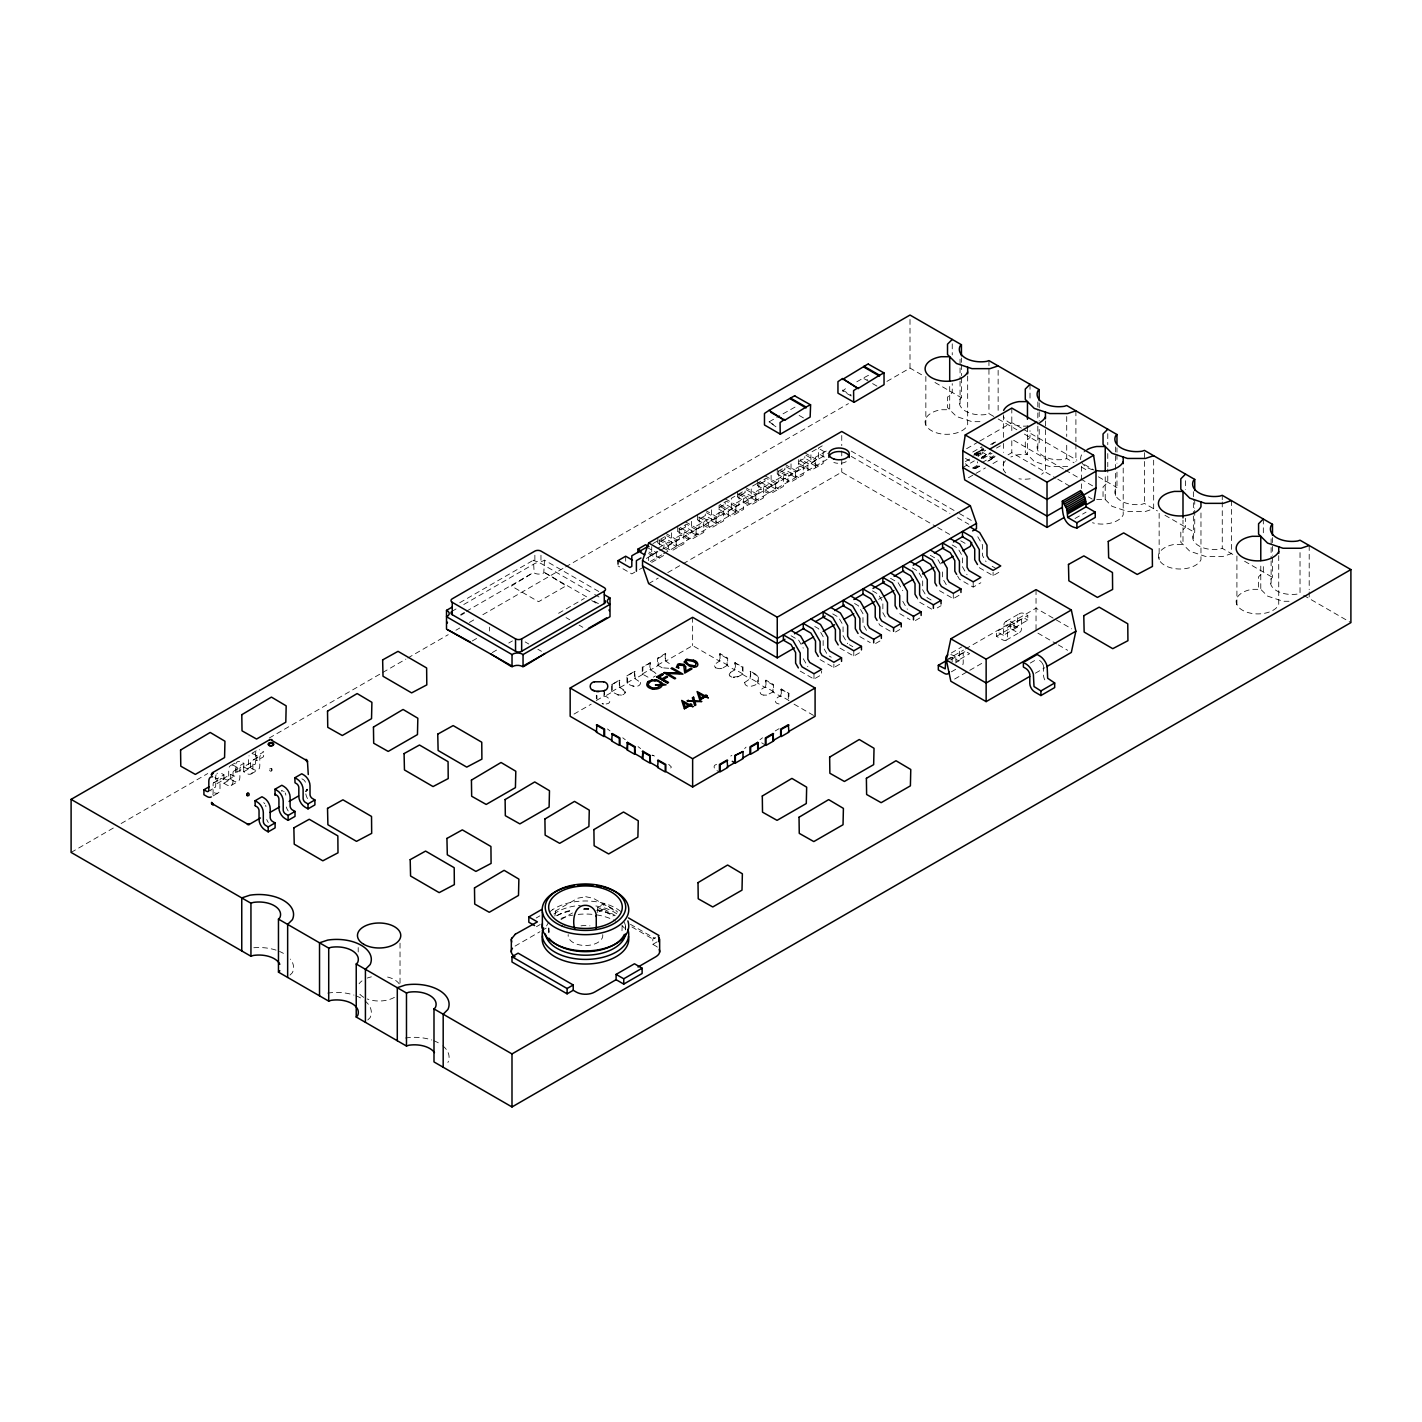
<?xml version="1.0" encoding="UTF-8"?>
<svg xmlns="http://www.w3.org/2000/svg" width="1422" height="1422" viewBox="0 0 1422 1422"><rect width="100%" height="100%" fill="white"/><g stroke="black" fill="none" stroke-linecap="round" stroke-linejoin="round"><path stroke-width="0.75" stroke-dasharray="5 3.75" d="M548.803 927.855L548.963 933.312M554.847 916.052L555.771 911.271L552.34 909.298M622.143 925.775L621.912 933.579M625.556 926.397L625.556 929.935A40.243 23.232 0 0 0 624.347 925.953M1011.806 408.078L1011.806 430.919M269.807 768.84A2.169 1.155 0 0 1 271.46 768.715L271.282 771.328M212.891 794.667A8.656 4.995 60 0 0 213.104 792.961L213.104 784.126A3.253 1.866 60 0 1 215.397 782.793L216.926 783.682L217.086 778.812L223.965 774.83L221.832 773.604A8.656 4.995 60 0 0 220.25 772.928M216.926 783.682L223.823 779.7L223.965 774.83M236.834 772.128L236.976 767.329L243.873 763.347L241.722 762.121A8.656 4.995 60 0 0 235.608 765.64L235.608 774.492A3.253 1.866 60 0 1 233.315 775.808L230.702 774.315L223.823 778.278L223.823 783.238L226.88 784.997A8.656 4.995 60 0 0 233.012 781.46L233.012 772.626A3.253 1.866 60 0 1 235.305 771.311L236.834 772.182L243.731 768.218L243.873 763.347M256.742 760.646L256.884 755.829L263.763 751.865L261.63 750.62A8.656 4.995 60 0 0 259.284 749.803M256.884 755.829L254.751 754.602A8.656 4.995 60 0 0 250.414 754.175L257.311 750.194A8.656 4.995 60 0 0 255.516 754.158L255.516 762.992A3.253 1.866 60 0 1 253.205 764.325L250.61 762.814L243.713 766.796L243.713 771.755L246.788 773.515A8.656 4.995 60 0 0 252.903 769.977L252.903 761.143A3.253 1.866 60 0 1 255.196 759.81L256.742 760.699L263.621 756.717L263.763 751.865M795.04 407.101L781.513 414.673M868.522 375.284L863.936 377.701L867.402 379.71M618.659 695.145L611.656 691.679L611.656 684.569L619.299 680.16L619.921 687.573L625.484 692.123L621.467 695.145M625.484 692.123L624.756 693.652M668.696 764.325L671.397 767.027L669.815 769.284M662.172 667.807L657.568 665.158L657.568 658.066L665.229 653.64L665.834 661.07L692.638 645.588L719.425 661.07L720.03 653.64L727.691 658.066L727.691 665.158L720.03 660.75L714.04 664.767L715.444 667.807M744.648 682.436C744.932 688.995 755.455 686.062 758.299 682.844L758.299 675.734L750.656 671.308L750.034 678.738L742.391 674.312L742.391 667.256L734.73 662.83L734.73 669.904L727.069 665.478L727.069 658.404L719.425 653.996M763.792 695.145C757.073 694.523 760.734 687.466 765.96 687.253L773.604 691.679L773.604 684.569L765.96 680.16L765.338 687.573L757.695 683.164L757.695 676.09L750.034 671.664M779.096 703.979C772.377 703.357 776.039 696.3 781.265 696.105L788.926 700.513L788.926 693.403L781.265 688.995L780.66 696.425L772.999 691.999L772.999 684.924L765.338 680.516M988.877 460.835L995.578 455.964L988.237 460.213M1017.103 627.369L1003.31 635.314L1004.039 623.636A11.536 6.666 60 0 1 1010.74 621.61L1014.028 623.44L1027.804 615.495L1027.804 620.099L1014.028 628.044L1011.629 626.658A5.901 3.395 60 0 0 1007.611 627.866L1007.611 637.163A7.039 4.07 60 0 1 1002.634 639.847L996.502 636.309L996.502 631.723L1010.278 623.76L1017.174 627.315L1017.814 615.673A11.536 6.666 60 0 1 1024.515 613.646L1027.804 615.495M307.276 790.045L306.494 791.325A2.169 1.244 60 0 1 305.588 791.574M991.969 444.571L995.364 442.011L991.685 444.144M307.063 790.348A2.169 1.244 3.5 0 0 307.276 789.406L305.588 791.13M744.648 682.471L750.656 678.418L758.299 682.844M744.648 748.576L746.052 747.154M759.97 739.742L762.494 737.805M775.274 730.908L779.096 728.668M307.063 789.103L306.263 790.294L307.276 789.406M1003.399 635.261L996.502 631.723M290.017 975.065L292.381 972.701A34.643 19.997 0 0 0 290.337 959.103M961.432 377.879L961.432 397.751L960.063 399.138A21.65 12.496 0 0 0 986.566 414.442L988.948 413.642L996.307 417.89M367.783 1019.965L370.147 1017.601A34.643 19.997 0 0 0 365.027 1000.928M1039.198 429.391L1039.198 442.651L1037.829 444.037A21.65 12.496 0 0 0 1064.331 459.342L1066.713 458.542L1074.072 462.79M1116.963 472.086L1116.963 487.55L1115.595 488.937A21.65 12.496 0 0 0 1142.115 504.241L1144.479 503.441L1157.419 510.907M1194.729 510.356L1194.729 532.45L1193.36 533.837A21.65 12.496 0 0 0 1219.88 549.141L1222.262 548.341L1235.185 555.806M1272.494 557.46L1272.494 577.35L1271.126 578.718A21.65 12.496 0 0 0 1297.646 594.04L1300.028 593.241L1300.028 551.256M983.651 449.37L974.23 454.222L983.42 448.908M965.431 463.696C969.324 468.869 979.971 471.233 977.376 461.759M655.364 675.965L653.391 677.156M730.748 672.197L729.166 674.437L729.895 676.001M955.477 662.936L959.175 660.608L959.654 649.267A11.536 6.666 60 0 1 960.01 648.539M544.484 560.161L543.773 572.995A6.897 3.982 0 0 1 534.157 572.995L533.463 560.161A6.897 3.982 0 0 0 544.484 560.161L598.769 591.499M775.968 426.796L769.018 421.89L779.736 415.704M459.733 602.732L533.463 560.161M452.232 611.176L456.071 608.954M463.768 604.51L534.868 563.467A4.319 2.489 0 0 1 540.964 563.467L592.761 593.365M851.174 395.974L842.499 390.961L847.868 386.98M856.791 381.825L863.936 377.701M460.675 614.571L464.443 612.384M466.345 611.282L533.463 572.533M460.835 615.264L464.479 613.166M545.408 573.066L566.134 585.811L538.582 601.719L511.422 586.042L532.539 573.066M71.1 852.418L113.422 827.977M121.119 823.534L207.719 773.55M269.291 738L380.883 673.566M382.802 672.446L405.892 659.115M407.812 658.013L448.232 634.674M455.929 630.23L459.768 628.009M469.384 622.463L475.161 619.139M482.858 614.695L563.681 568.036M565.601 566.916L848.436 403.617M886.919 381.398L910.009 368.067L923.447 375.835M230.506 765.658L237.403 761.677M213.78 782.633L220.659 778.652M233.67 771.151L240.567 767.169M253.578 759.65L260.475 755.669M208.145 791.432L215.042 787.468M228.053 779.949L234.932 775.968M247.943 768.467L254.84 764.485M223.823 783.238L230.702 779.256L233.777 781.034A8.656 4.995 60 0 0 239.891 777.496L239.891 768.644A3.253 1.866 60 0 1 242.184 767.329L243.731 768.218M243.713 771.755L250.61 767.773L253.667 769.533A8.656 4.995 60 0 0 259.799 765.996L259.799 757.162A3.253 1.866 60 0 1 262.092 755.829L263.621 756.717M472.264 640.967L478.005 637.66M213.033 795.929L218.206 792.943M231.217 785.424L238.096 781.46M251.107 773.941L258.004 769.96M664.821 536.734L651.72 544.306L651.72 554.9M742.426 491.923L731.317 498.34L731.317 508.952M756.966 483.533L751.225 486.857L751.225 497.451M782.42 468.833L778.403 471.162L787.966 476.672L787.966 481.969L780.305 477.561M816.388 449.228L810.913 452.374L810.913 462.985M822.218 445.85L818.574 447.966L818.574 458.559L809.011 464.087L800.533 459.182M657.835 537.658L657.835 542.955L665.496 538.547L679.272 546.492M677.743 526.176L677.743 531.472L685.386 527.047L699.162 535.01M697.633 514.675L697.633 519.99L705.294 515.564L719.07 523.509M738.978 512.027L725.202 504.063L717.541 508.489L731.317 516.453L743.564 509.378L743.564 498.767M737.449 491.692L737.449 497.007L745.092 492.581L758.868 500.544M757.339 480.209L757.339 485.506L765 481.098L778.776 489.044M777.247 468.727L777.247 474.024L784.891 469.598L798.684 477.561M818.574 466.06L804.799 458.115L797.138 462.523L810.913 470.486L823.16 463.412L823.16 452.818M658.226 548.039L668.553 542.084L676.214 546.492M826.235 451.041L815.517 457.226L815.517 467.838M649.818 556.002L657.462 551.576M646.352 558.419L657.853 551.789M659.772 550.687L826.431 454.471M558.597 613.291L584.318 598.449M492.225 652.591L497.736 649.41M508.756 643.046L512.435 640.931M650.192 561.512L661.692 554.882M663.594 553.78L828.351 458.666M634.87 572.124L631.812 573.901L618.037 565.938M639.473 569.475L644.059 566.827M651.72 562.401L663.967 555.327M648.645 583.624L658.208 578.096M667.771 572.586L681.156 564.854M683.058 563.752L841.753 472.122L935.8 526.424M966.587 448.712L977.892 442.189M979.776 441.104L1011.806 422.601L1021.387 428.129M972.772 452.036L981.962 446.739L981.962 452.036L972.772 457.333M975.012 453.458L983.295 448.677M990.636 444.446L994.316 442.313M973.608 455.182L982.798 449.885M974.994 455.271L984.166 449.974M965.431 461.581L970.942 458.399M976.541 455.538L985.73 450.223M978.283 455.929L985.642 451.681M962.818 467.5L974.301 460.87M996.502 448.054L1000.341 445.85M981.855 457.102L989.197 452.854M981.411 457.777L990.601 452.48M981.144 458.631L990.316 453.334M982.886 458.577L992.058 453.28M972.772 467.945L980.131 463.696M981.962 462.648L995.738 454.685M973.963 468.442L979.474 465.261M975.065 468.567L980.593 465.385M987.775 461.226L995.133 456.977M976.025 468.265L979.705 466.149M968.471 477.703L974.123 474.433M976.007 473.348L985.428 467.909M992.965 463.554L1000.501 459.199M1008.038 454.844L1011.806 452.676L1055.853 478.094M640.611 682.436C640.327 688.977 629.804 686.097 626.96 682.844L626.96 675.734L634.603 671.308L635.225 678.738L642.868 674.312L642.868 667.256L650.529 662.83L650.529 669.904L658.19 665.478L658.19 658.404L665.834 653.996M647.97 677.156L642.264 674.01L642.264 666.9L650.529 662.83M611.656 684.569L619.921 680.516M626.96 675.734L635.225 671.664M596.333 700.513L603.995 696.105C609.185 696.3 612.918 703.428 606.163 703.979M611.656 691.679L619.299 687.253L623.903 689.919M626.96 682.844L634.603 678.418L640.611 682.471M642.264 674.01L649.925 669.584L654.511 672.233M657.568 665.158L665.229 660.75L671.22 664.803M573.99 714.093L591.214 704.157M619.921 687.573L627.564 683.164L627.564 676.09M723.087 667.807L727.691 665.158M734.73 662.83L742.995 666.9L742.995 674.01L737.289 677.156M730.748 672.233L735.334 669.584L742.995 674.01M878.583 599.355L882.404 597.151M773.604 691.679L766.6 695.145M1075.032 518.497L1086.053 512.133M780.66 689.35L788.926 693.403M800.213 671.113L813.988 679.076L821.632 674.65L821.632 671.113M820.103 659.63L833.879 667.576L841.54 663.167M840.011 648.13L853.787 656.093L861.448 651.667M875.597 643.491L881.338 640.184M895.505 632.008L901.246 628.684M915.395 620.525L921.136 617.201M937.222 607.923L941.044 605.719M939.515 590.681L953.291 598.644L960.952 594.218M957.575 576.017L959.423 579.198L973.199 587.144L980.842 582.736M979.314 567.716L993.089 575.661L1000.75 571.235M951.282 653L961.61 647.028M1006.012 621.396L1019.787 613.451M946.341 660.021L963.512 650.103M965.414 649.001L1036.034 608.225L1071.726 628.844M948.67 659.346L952.118 657.355L958.926 660.946M950.571 659.915L964.365 651.951M1008.749 626.32L1022.525 618.374M950.838 654.635A11.536 6.666 60 0 1 952.562 655.187L955.851 657.035L964.454 652.058M996.502 636.309L1010.278 628.364L1016.41 631.901A7.039 4.07 60 0 0 1021.387 629.199L1021.387 619.921A5.901 3.395 60 0 1 1025.404 618.712L1027.804 620.099M951.371 671.824L956.526 668.838M1006.101 640.238L1019.876 632.275M536.183 917.99L539.845 915.875M954.624 679.058L967.884 671.397M969.768 670.313L983.029 662.652M555.06 911.253L577.794 898.206L585.811 896.695M536.485 926.664L540.164 924.531M515.048 946.11L539.933 931.748M541.835 930.628L547.577 927.322M560.979 919.59L572.462 912.96M597.72 912.515L597.72 907.218L603.835 903.681L617.148 911.36M599.249 911.626L603.835 908.978L603.835 903.681M1030.275 663.061L1037.153 659.079M1035.358 673.193L1044.832 667.736M657.355 947.105A12.994 7.501 0 0 0 655.898 946.092L652.822 944.332L652.822 939.035L658.955 935.498M652.822 944.332L658.955 940.795M622.765 694.789L623.903 694.292M715.444 667.789L719.265 668.731L723.087 667.789M738.409 676.623L731.868 677.121M730.748 756.024L731.868 755.491M716.564 764.325C711.124 765.907 715.728 771.204 719.425 771.542M994.387 457.653L991.152 457.333L981.962 452.036M668.696 668.269L662.172 667.789M720.67 668.589L721.967 668.269M621.467 695.109L617.361 694.789M766.6 695.109L763.792 695.109M979.971 421.676L972.008 421.676L956.473 416.504L947.514 407.545L947.514 397.182L952.242 392.454L952.242 383.62M1067.709 466.576L1049.774 466.576L1034.238 461.403L1025.28 452.445L1025.28 442.082L1030.008 437.354L1030.008 430.724M1096.682 499.531L1105.232 499.531L1105.232 475.232M1289.043 601.275L1283.071 601.275L1267.553 596.102L1258.577 587.144L1258.577 576.781L1263.323 572.053L1263.323 563.219M585.74 896.695L593.454 898.366L617.397 912.142M733.183 677.423L734.57 677.53M632.666 685.955L633.981 686.257M653.391 755.491L652.094 755.171L654.511 756.024M731.868 677.156L729.895 675.965M607.461 728.971L609.985 730.908M622.765 737.805L625.289 739.742M638.087 746.657L640.611 748.576M1023.289 429.231L1076.881 460.159M1084.524 464.585L1094.105 470.113M934.965 382.482L961.432 397.751M998.137 418.957L1016.89 429.782M1024.391 434.101L1039.198 442.651M1081.52 467.091L1089.021 471.429M1098.406 476.832L1116.963 487.55M1164.92 515.244L1194.729 532.45M1244.57 561.228L1272.494 577.35M1303.69 595.356L1350.9 622.623M1063.478 469.047L1011.806 439.22L1011.806 452.676M1065.398 470.149L1078.783 477.881M1080.702 479.001L1094.105 486.733M1057.755 479.196L1071.157 486.946M1088.399 496.882L1092.22 499.104M863.936 378.59L870.868 382.589M872.61 383.602L879.543 387.602M965.431 458.399L972.772 462.648M842.499 390.072L851.174 395.085M799.128 415.42L804.337 418.424M851.245 451.094L957.504 512.435M959.388 513.538L972.684 521.199M851.245 456.391L949.914 513.36M957.504 517.732L968.88 524.309M820.121 449.281L827.764 453.689M769.018 421.89L775.968 425.907M820.103 454.578L825.844 457.884M937.72 527.526L951.158 535.294M960.757 540.84L966.516 544.164M816.672 459.662L804.799 452.818L804.799 458.115M805.954 455.253L815.517 460.764M992.129 566.276L997.302 569.262M815.517 466.06L807.856 461.652L795.609 468.727L795.609 479.321M952.136 544.946L957.877 548.27L962.481 556.215L962.481 566.827L967.067 574.772M800.213 460.764L807.856 465.19L807.856 470.486L800.213 466.06M796.764 471.162L784.891 464.301L784.891 469.598M786.064 466.736L795.609 472.246M795.609 477.561L787.966 473.135L775.719 480.209L775.719 490.821M930.326 555.327L937.987 559.753L941.666 566.116M780.642 470.682L789.121 475.57L798.684 470.06L798.684 459.448M777.247 474.024L791.023 481.969L803.27 474.912L803.27 464.301M776.874 482.645L765 475.783L765 481.098M1037.9 633.128L1056.475 643.846M1058.323 644.913L1067.62 650.281M775.719 483.747L766.156 478.219L758.495 482.645L768.058 488.155L768.058 493.47L760.397 489.044M775.719 489.044L768.058 484.635L755.811 491.692L755.811 502.304M912.337 567.929L918.079 571.235L922.682 579.198L922.682 589.81L927.268 597.755L932.441 600.742M760.734 482.165L769.213 487.071L778.776 481.543L778.776 470.949M757.339 485.506L771.115 493.47L783.362 486.395L783.362 475.783M756.966 494.127L745.092 487.284L745.092 492.581M746.248 489.719L755.811 495.229M755.811 500.544L748.15 496.118L735.903 503.192L735.903 513.786M890.528 578.31L898.189 582.736L902.774 590.681M740.826 493.665L749.323 498.553L758.868 493.043L758.868 482.431M738.605 494.127L748.15 499.655L748.15 504.952L740.507 500.544M737.449 497.007L751.225 504.952L763.472 497.878L763.472 487.284M931.677 609.131L919.607 602.181L916.852 597.4M737.076 505.628L725.202 498.767L725.202 504.063M735.903 506.73L726.358 501.202L719.07 505.414L719.07 516.008L709.507 521.536L702.735 517.608M735.903 512.027L728.26 507.601L716.013 514.675L716.013 525.287M872.539 590.912L878.281 594.218L882.866 602.181L882.866 612.775L886.546 619.139M720.936 505.148L729.415 510.036L738.978 504.526L738.978 493.914M720.616 506.73L728.26 511.138L728.26 516.453L720.598 512.027M967.227 652.289L969.626 653.676L955.851 661.639L955.851 657.035M899.717 613.664L910.044 619.637M717.168 517.11L705.294 510.267L705.294 515.564M706.45 512.702L716.013 518.212M716.013 523.509L708.352 519.101L696.105 526.176L696.105 536.769M854.551 603.497L858.373 605.719L862.976 613.664L862.976 624.276L866.638 630.639M698.806 517.11L708.352 522.638L708.352 527.935L700.708 523.509M697.633 519.99L711.409 527.935L723.656 520.861L723.656 510.267M890.136 631.119L879.809 625.165L877.978 621.983M697.26 528.611L685.386 521.75L685.386 527.047M696.105 529.695L686.559 524.185L678.898 528.611L688.461 534.121L688.461 539.418L680.8 535.01M696.105 535.01L688.461 530.584L676.214 537.658L676.214 548.27M832.741 613.895L838.482 617.201L843.068 625.165L843.068 635.758L847.654 643.722M681.138 528.131L689.617 533.019L699.162 527.509L699.162 516.897M677.743 531.472L691.519 539.418L703.766 532.361L703.766 521.75M859.901 636.647L870.246 642.62M677.37 540.093L665.496 533.232L665.496 538.547M666.651 535.667L676.214 541.195M849.378 644.717L852.827 646.708M814.753 626.48L818.574 628.684L823.16 636.647L823.16 647.259L827.764 655.204L831.212 657.195M661.23 539.613L669.709 544.519L679.272 538.991L679.272 528.397M658.99 540.093L668.553 545.604L668.553 550.918L660.892 546.492M657.835 542.955L671.611 550.918L683.858 543.844L683.858 533.232M646.743 547.168L656.306 552.678M649.036 552.02L659.364 557.993M648.645 553.567L656.306 557.993M791.023 635.758L798.684 640.184L803.27 648.13M794.045 704.157L815.09 716.297M594.68 594.485L600.44 597.809M544.484 572.533L586.611 596.849M594.094 601.186L599.728 604.421M591.712 600.599L599.124 604.883M566.063 617.61L569.795 619.761M579.127 625.147L582.842 627.298M765.96 745.412L760.503 742.088M525.18 641.926L528.806 644.024M537.854 649.25L541.48 651.329M603.835 908.978L615.246 915.555M630.444 924.336L655.151 938.609M597.72 907.218L612.918 915.981M631.919 926.966L652.822 939.035M301.891 778.812L303.419 779.7A3.253 1.866 60 0 1 305.712 783.682M243.713 766.796L246.326 768.307A3.253 1.866 60 0 0 248.619 766.973L248.619 758.139A8.656 4.995 60 0 1 249.081 755.704M236.976 767.329L234.843 766.085A8.656 4.995 60 0 0 231.111 765.392M223.823 778.278L226.418 779.789A3.253 1.866 60 0 0 228.711 778.456L228.711 769.622A8.656 4.995 60 0 1 228.924 767.916M223.823 779.7L222.294 778.812A3.253 1.866 60 0 0 220.001 780.145L220.001 788.979A8.656 4.995 60 0 1 213.869 792.516L210.811 790.756M214.935 777.585L217.086 778.812M654.511 672.197L655.915 673.637M977.785 536.769L982.371 544.733L982.371 555.327L986.05 561.69M946.252 584.673L942.573 578.31L942.573 569.831M902.774 601.293L907.36 609.256M803.27 658.742L807.856 666.705M271.46 768.715L271.958 770.493L271.975 768.84M1309.2 545.515L1309.2 589.703M1309.2 591.925L1309.2 598.538M1278.734 555.647L1278.734 604.634A21.65 12.496 0 0 1 1242.508 610.251A21.65 12.496 0 0 1 1252.213 589.33L1260.781 589.33L1260.781 562.81M1272.494 537.587L1272.494 555.255M1271.126 538.796L1271.126 558.846M1271.126 560.89L1271.126 585.189M1263.323 519.012L1263.323 534.494M1236.909 556.02L1236.909 604.634M1231.434 500.615L1231.434 553.638L1223.24 556.375L1205.305 556.375L1189.77 551.203L1180.811 542.244L1180.811 531.881L1185.539 527.153L1185.539 518.319M1222.262 495.318L1222.262 499.726M1222.262 501.948L1222.262 548.341M1200.968 512.951L1200.968 559.735A21.65 12.496 0 0 1 1164.742 565.352A21.65 12.496 0 0 1 1174.448 544.43L1182.997 544.43L1182.997 520.132M1194.729 499.318L1194.729 508.152M1193.36 491.692L1193.36 500.686M1193.36 502.73L1193.36 513.946M1193.36 515.99L1193.36 540.307M1185.539 480.743L1185.539 489.595M1159.143 513.342L1159.143 559.735M1153.669 460.141L1153.669 508.756L1145.474 511.476L1127.539 511.476L1112.004 506.303L1103.045 497.345L1103.045 486.982L1107.774 482.254L1107.774 468.993M1144.479 452.623L1144.479 459.253M1144.479 461.457L1144.479 503.441M1123.202 468.051L1123.202 514.835A21.65 12.496 0 0 1 1092.487 522.745M1116.963 447.788L1116.963 452.196M1116.963 454.418L1116.963 463.252M1115.595 446.952L1115.595 471.091M1115.595 473.295L1115.595 495.407M1107.774 433.639L1107.774 444.695M1107.774 453.529L1107.774 466.789M1081.378 466.238L1081.378 481.862M1081.378 483.907L1081.378 488.493M1075.903 410.816L1075.903 441.744M1075.903 443.966L1075.903 461.635M1066.713 416.557L1066.713 436.447M1066.713 445.282L1066.713 458.542M1045.437 420.948L1045.437 469.935A21.65 12.496 0 0 1 1041.668 474.344M1043.588 666.314L1043.588 675.61A7.039 4.07 60 0 0 1045.099 680.427M1039.198 402.888L1039.198 420.557M1037.829 401.893L1037.829 410.727M1037.829 412.931L1037.829 424.147M1037.829 426.191L1037.829 450.507M1036.034 589.632L1036.034 632.043M1030.008 384.331L1030.008 399.795M1027.466 425.907L1027.466 454.631L1018.916 454.631A21.65 12.496 0 0 0 1010.864 457.013M1014.028 623.44L1014.028 628.044M1010.278 623.76L1010.278 628.364M1003.612 414.869L1003.612 441.371M1003.612 443.433L1003.612 452.427M1003.612 461.101L1003.612 469.935M998.137 370.342L998.137 412.327M993.089 572.124L993.089 575.661M988.948 360.619L988.948 413.642M978.14 452.552L978.14 456.622M973.199 581.847L973.199 587.144M967.671 376.048L967.671 425.054A21.65 12.496 0 0 1 931.446 430.653A21.65 12.496 0 0 1 941.151 409.732L949.7 409.732L949.7 383.229M961.432 357.989L961.432 362.397M961.432 364.619L961.432 375.657M960.063 359.197L960.063 379.247M960.063 381.292L960.063 405.608M953.291 593.347L953.291 598.644M952.242 343.84L952.242 354.896M952.118 657.355L952.118 661.941M925.846 376.439L925.846 425.054M910.009 319.452L910.009 368.067M853.787 650.796L853.787 656.093M841.753 435.505L841.753 445.619M841.753 450.916L841.753 472.122M833.879 664.038L833.879 667.576M813.988 673.761L813.988 679.076M791.023 463.874L791.023 474.468M788.303 693.758L788.303 700.833M781.265 688.995L781.265 696.105M771.115 475.357L771.115 485.969M765.96 680.16L765.96 687.253M750.656 671.308L750.656 678.418M735.334 662.474L735.334 669.584M720.03 653.64L720.03 660.75M711.409 509.823L711.409 520.434M692.638 617.308L692.638 645.588M691.519 521.323L691.519 531.917M671.611 532.806L671.611 543.417M665.229 653.64L665.229 660.75M663.967 544.733L663.967 548.963M659.364 539.88L659.364 546.244M656.306 551.274L656.306 559.753M649.925 662.474L649.925 669.584M648.645 557.104L648.645 560.641M634.603 671.308L634.603 678.418M625.68 556.215L625.68 561.53M619.299 680.16L619.299 687.253M612.26 684.924L612.26 691.999L604.599 696.425L604.599 689.35M603.995 692.55L603.995 696.105M596.956 695.536L596.956 699.073M596.333 695.18L596.333 698.735M540.964 555.22L540.964 563.467M534.868 555.22L534.868 563.467M489.488 627.138L489.488 631.03M400.026 943.142L400.026 985.286A21.65 12.496 0 0 0 384.704 976.452M358.202 947.567L358.202 951.993M250.61 762.814L250.61 767.773M230.702 774.315L230.702 779.256M1030.132 478.787A21.65 12.496 0 0 1 1018.916 478.787M1005.763 472.957A21.65 12.496 0 0 1 1005.763 460.461M1028.319 425.978A21.65 12.496 0 0 1 1003.612 416.913M394.409 997.355A21.65 12.496 0 0 1 367.303 998.991M363.801 997.355A21.65 12.496 0 0 1 359.091 993.285M359.091 983.775A21.65 12.496 0 0 1 361.97 980.896M367.303 978.052A21.65 12.496 0 0 1 371.391 976.843M405.501 1038.007A34.643 19.997 0 0 1 431.773 1039.997M433.746 1040.708A34.643 19.997 0 0 1 438.954 1043.179M442.793 1045.828A34.643 19.997 0 0 1 447.912 1062.501M327.735 993.107A34.643 19.997 0 0 1 354.007 995.098M355.98 995.809A34.643 19.997 0 0 1 361.188 998.28M253.827 947.745A34.643 19.997 0 0 1 283.422 953.38M1092.487 469.722A21.65 12.496 0 0 1 1081.378 461.812M1080.72 459.697A21.65 12.496 0 0 1 1085.146 450.952M263.621 802.683A3.253 1.866 60 0 1 264.776 803.697M265.612 805.154A3.253 1.866 60 0 1 265.914 806.665M268.314 822.485A8.656 4.995 60 0 1 266.732 819.499M307.507 798.56A8.656 4.995 60 0 1 305.712 792.516M216.18 774.706A8.656 4.995 60 0 0 215.7 777.141L215.7 785.975A3.253 1.866 60 0 1 213.407 787.308M216.979 773.568A8.656 4.995 60 0 1 217.495 773.177M229.191 767.187A8.656 4.995 60 0 1 229.991 766.049M270.5 771.328A2.169 1.244 60 0 1 269.593 770.013M283.529 791.183A3.253 1.866 60 0 1 284.116 791.627M285.147 792.907A3.253 1.866 60 0 1 285.822 795.165M288.222 811.002A8.656 4.995 60 0 1 286.284 806.985M962.783 664.696A7.039 4.07 60 0 0 963.209 662.794L963.209 653.498A5.901 3.395 60 0 1 965.076 651.738M1039.553 660.466A5.901 3.395 60 0 1 1040.015 660.75M1040.46 661.106A5.901 3.395 60 0 1 1041.722 662.403M1042.095 662.901A5.901 3.395 60 0 1 1043.428 665.745M556.695 915.768A43.264 24.974 0 0 1 572.462 910.613M583.589 909.476A43.264 24.974 0 0 1 589.241 909.547M596.671 910.311A43.264 24.974 0 0 1 614.233 915.768M561.086 918.381A43.3 24.992 0 0 1 572.764 915.128M578.185 914.399A43.3 24.992 0 0 1 592.974 914.417M596.6 914.879A43.3 24.992 0 0 1 615.762 921.172M621.983 925.598A43.3 24.992 0 0 1 624.4 928.086M546.599 925.935A40.243 23.232 0 0 1 548.999 922.131M557.015 915.537A40.243 23.232 0 0 1 571.715 910.133M583.713 908.747A40.243 23.232 0 0 1 588.975 908.818M597.578 909.796A40.243 23.232 0 0 1 613.931 915.537M553.905 914.008A40.243 23.232 0 0 1 580.229 905.387M595.889 905.974A40.243 23.232 0 0 1 617.041 914.008M624.347 922.416A40.243 23.232 0 0 1 625.556 930.45M602.732 934.627A17.331 10.007 0 0 1 585.473 945.506A17.331 10.007 0 0 1 568.213 934.627M580.994 925.846A17.331 10.007 0 0 1 589.952 925.846M550.03 911.626A43.264 24.974 0 0 1 620.916 911.626M584.335 908.587A12.994 7.501 0 0 1 588.832 908.8M846.214 461.67A10.221 5.901 0 0 1 833.843 462.523M281.983 790.365L281.965 791.307L281.965 790.294M548.803 928.335L548.803 932.05L548.803 928.335M603.355 703.943L602.057 703.623L603.355 703.979"/><path stroke-width="1.5" d="M511.298 952.065L511.369 938.964L515.386 934.165M541.693 909.511L528.824 916.941L528.824 922.238L534.565 925.544M542.369 928.122L542.369 911.858M573.226 990.299L573.226 984.984L518.123 953.167L511.991 956.704L511.991 962.019L567.111 993.836L573.226 990.299L576.283 992.058A12.994 7.501 0 0 0 594.663 992.058L616.099 979.687L623.743 984.095L642.122 973.501L642.122 968.186L634.461 963.778L616.099 974.39L616.099 979.687M574.684 928.726C572.017 920.247 574.506 904.392 586.326 905.352C591.943 905.69 596.671 910.969 596.262 916.603M596.262 928.726L596.262 915.519M659.648 952.047L659.648 939.444L658.297 936.405M249.01 795.485A2.169 1.155 0 0 1 247.375 795.609L247.535 792.996M684.284 662.012L686.222 659.559M685.813 661.55L688.586 664.678M1062.341 501.166C1062.021 512.151 1062.838 525.518 1076.881 528.042L1095.242 517.448L1095.242 512.133L1086.053 506.836L1067.691 517.448L1066.856 509.023L1062.341 501.166L1080.702 490.554L1085.235 498.411L1086.053 506.836M511.298 939.444L511.689 942.039M1063.976 517.608L1047.019 527.402L964.703 479.872L962.818 467.5L962.818 450.881L965.236 434.972L1011.806 408.078L1093.607 455.307L1096.007 471.215L1096.007 487.835L1094.14 500.206L1086.604 504.561M1029.688 676.463L986.139 701.615L950.838 681.245L946.341 660.021L950.838 638.816L1036.034 589.632L1071.335 610.002L1075.85 631.208L1071.335 652.431L1046.716 666.634M794.454 647.917L777.247 657.853L648.645 583.624L642.531 565.938L642.531 560.641L648.645 542.955L841.753 431.47L970.337 505.717L976.47 523.385L976.47 528.7L972.63 530.904M971.706 542.44L970.337 546.368L962.694 550.794M685.813 661.586L687.324 660.217M249.01 823.853A2.169 1.333 0 0 1 247.375 823.996L247.535 824.636M211.647 773.923A2.169 1.244 3.5 0 0 211.434 774.866L213.14 773.124M211.647 775.168L212.465 773.959L211.434 774.866M678.134 665.532L678.685 668.002M271.46 740.204L307.383 760.948A2.169 1.244 -3.5 0 1 307.17 761.908M211.754 802.346A2.169 1.244 -3.5 0 0 211.54 803.306L247.375 823.996M434.474 1052.564A21.65 12.496 0 0 0 408.861 1045.241L406.479 1046.041L356.229 1017.032L357.597 1015.663A21.65 12.496 0 0 0 331.095 1000.341L328.713 1001.141L278.463 972.133L278.463 919.11L279.832 917.723A21.65 12.496 0 0 0 253.329 902.419L250.947 903.219L71.1 799.377L71.1 852.418L250.947 956.242L253.329 955.46A21.65 12.496 0 0 1 279.832 964.294M278.463 972.133L279.832 970.764M952.242 339.431L947.514 344.16L947.514 354.505L956.473 363.481L972.008 368.654L989.925 368.654L998.137 365.916M71.1 799.377L910.009 315.044L961.432 344.728L960.063 346.097A21.65 12.496 0 0 0 986.566 361.401L988.948 360.619L1039.198 389.628L1039.198 400.666M356.229 1017.032L356.229 964.009L357.597 962.623A21.65 12.496 0 0 0 331.095 947.319L328.713 948.119L278.463 919.11M1030.008 384.331L1025.28 389.059L1025.28 399.404L1034.238 408.381L1049.774 413.553L1067.709 413.553L1075.903 410.816M1039.198 389.628L1037.829 390.997A21.65 12.496 0 0 0 1064.331 406.301L1066.713 405.519L1116.963 434.528L1116.963 443.362M1116.963 434.528L1115.595 435.896A21.65 12.496 0 0 0 1142.115 451.201L1144.479 450.419L1194.729 479.427L1193.36 480.796A21.65 12.496 0 0 0 1219.88 496.1L1222.262 495.318L1272.494 524.327L1271.126 525.696A21.65 12.496 0 0 0 1297.646 541L1300.028 540.218L1350.9 569.582L1350.9 622.623L511.991 1106.956L433.994 1061.932L433.994 1008.909L435.381 1007.523A21.65 12.496 0 0 0 408.861 992.218L406.479 993.018L356.229 964.009M1107.774 429.213L1103.045 433.959L1103.045 444.304L1112.004 453.28L1127.539 458.453L1145.474 458.453L1153.669 455.715M1185.539 474.113L1180.811 478.858L1180.811 489.204L1189.77 498.18L1205.305 503.352L1223.24 503.352L1231.434 500.615M1263.323 519.012L1258.577 523.758L1258.577 534.103L1267.553 543.08L1283.071 548.252L1301.006 548.252L1309.2 545.515M648.13 681.529C641.944 689.066 659.577 692.123 662.208 685.333L666.047 684.782L662.314 683.769M649.836 681.778L647.917 685.066L652.218 688.035M452.178 607.087L446.508 610.358L446.508 629.093L512.738 666.474A6.897 3.982 0 0 1 522.354 666.474L610.002 616.721L610.002 597.987L604.386 594.752M648.13 681.565L651.916 680M677.654 664.447L676.445 667.345M770.76 412.291L784.642 420.308L769.018 410.407L764.467 413.464L764.467 424.965L780.34 434.172L810.149 417.055L810.611 404.861L795.04 396.08M769.018 410.407L794.791 395.671M842.499 378.59L858.124 388.49L842.499 378.59L837.949 381.647L837.949 393.147L854.089 402.302L884.057 384.669L884.022 372.937L868.522 364.263M842.499 379.478L868.273 363.836M784.642 419.419L780.074 422.547L780.216 434.137M790.454 398.036L806.061 407.048L810.487 404.701M784.642 420.308L806.061 407.048M447.432 622.214L447.237 623.103M858.124 387.602L853.591 390.606L853.698 402.319M863.936 366.218L879.543 375.23L883.969 372.884M858.124 388.49L879.543 375.23M447.432 629.626L470.362 642.069M212.465 772.733L269.825 739.618M211.309 796.924A8.656 4.995 60 0 1 206.972 796.498L203.915 794.72L203.915 789.779L209.087 786.793M618.037 564.178L618.037 560.641L625.68 556.215L632.47 560.144M637.927 552.678L637.927 549.141L645.588 544.733L648.983 546.688M639.473 551.363L646.743 547.168M641.002 557.993L636.398 560.641L636.398 571.235M452.249 602.324L515.546 638.869A4.319 2.489 0 0 0 521.661 638.869L604.279 591.179A4.337 2.506 0 0 0 604.261 587.642L540.964 551.096A4.319 2.489 0 0 0 534.868 551.096L452.232 598.804A4.337 2.506 0 0 0 452.249 602.324L452.249 614.695L515.546 651.258A4.319 2.489 0 0 0 521.661 651.258L604.279 603.55A4.337 2.506 0 0 0 604.954 600.528M255.196 805.705L255.053 800.746L261.95 796.764L264.083 797.991A8.656 4.995 60 0 1 270.198 808.603L270.198 817.437A3.253 1.866 60 0 0 272.509 821.418L275.104 822.911L275.104 827.871L268.207 831.852L265.15 830.075A8.656 4.995 60 0 1 259.035 819.481L259.035 810.629A3.253 1.866 60 0 0 256.742 806.665L255.196 805.776M274.961 789.246L281.84 785.264L283.991 786.508A8.656 4.995 60 0 1 290.106 797.12L290.106 805.954A3.253 1.866 60 0 0 292.399 809.936L295.012 811.429L295.012 816.388L288.115 820.352L285.058 818.592A8.656 4.995 60 0 1 278.925 807.98L278.925 799.146A3.253 1.866 60 0 0 276.632 795.165L275.104 794.276L274.961 789.246L277.094 790.49A8.656 4.995 60 0 1 283.209 801.084L283.209 809.936A3.253 1.866 60 0 0 285.52 813.899L288.115 815.41L295.012 811.429M294.852 777.763L301.748 773.781L303.881 775.008A8.656 4.995 60 0 1 310.014 785.619L310.014 794.454A3.253 1.866 60 0 0 312.307 798.435L314.902 799.946L314.902 804.888L308.023 808.869L304.948 807.092A8.656 4.995 60 0 1 298.833 796.498L298.833 787.664A3.253 1.866 60 0 0 296.54 783.682L295.012 782.793L294.852 777.763L297.002 778.989A8.656 4.995 60 0 1 303.117 789.601L303.117 798.435A3.253 1.866 60 0 0 305.41 802.417L308.023 803.91L314.902 799.946M446.508 610.358A6.897 3.982 0 0 1 446.508 616.721L512.027 654.564A6.897 3.982 0 0 1 523.047 654.564L610.002 604.35A6.897 3.982 0 0 1 610.002 597.987M511.102 666.403L490.377 653.658M248.992 824.582L260.439 817.97M269.984 812.46L279.53 806.949M289.075 801.439L298.62 795.929M545.088 653.427L523.971 666.403M588.406 628.4L606.572 617.912M255.053 800.746L257.186 801.972A8.656 4.995 60 0 1 263.319 812.584L263.319 821.418A3.253 1.866 60 0 0 265.612 825.4L268.207 826.893L275.104 822.911M596.956 731.761L570.169 716.297L570.169 688.017L692.638 617.308L815.09 688.017L815.09 716.297L788.303 731.761M989.73 449.156L1036.3 422.227M656.857 676.819L662.065 673.761L663.167 674.437L658.901 676.89L662.208 678.792L666.474 676.303L667.558 676.979L663.31 679.432L668.536 682.453L667.558 683.004L656.857 676.819L667.558 682.969M663.985 672.695L679.716 673.317M671.273 668.482L672.233 667.896L682.951 674.117L667.256 673.424L675.663 678.33L674.703 678.881L663.985 672.659M658.901 676.854L663.167 674.401M678.685 667.967L676.445 667.309M648.645 542.955L777.247 617.201L970.337 505.717M596.333 725.06L603.995 729.468L603.995 736.578L596.333 732.152L596.956 724.705L604.599 729.113L604.599 736.187L612.26 740.613M965.236 434.972L1047.019 482.2L1093.607 455.307M611.656 733.894L619.299 738.302L619.299 745.412L611.656 741.004L612.26 733.539L619.921 737.965L619.921 745.021L627.564 749.447L627.564 742.373L626.96 749.838L634.603 754.247L634.603 747.154L626.96 742.728M976.47 523.385L777.247 638.407L642.531 560.641M784.908 639.296L777.247 643.722L642.531 565.938M794.489 633.768L804.07 628.24M815.553 621.592L825.133 616.064M834.714 610.536L844.295 605.008M853.875 599.48L863.438 593.952M873.019 588.424L884.52 581.776M894.1 576.248L903.681 570.72M913.262 565.192L922.825 559.664L930.326 564.178L934.929 572.124L934.929 582.736L936.76 585.917M934.325 553.034L943.906 547.506M953.487 541.96L963.067 536.432M687.27 700.85L693.261 700.691L692.443 697.864L693.598 697.207L694.629 700.815L701.828 701.508L694.86 701.579L695.838 704.974L694.683 705.65L693.492 701.437L687.27 700.85L688.408 700.228M692.443 697.9L693.598 697.242M692.905 706.681L690.434 705.205L691.661 704.53L690.559 703.854L689.332 704.619L681.725 700.442L684.391 708.743L689.474 705.756L692.905 706.645M690.434 705.205L691.661 704.494M708.298 697.793L705.81 696.318L707.054 695.642L705.952 694.985L704.725 695.731L697.1 691.554L699.766 699.855L704.85 696.887L708.298 697.758M705.81 696.318L707.054 695.607M684.391 708.743L689.474 705.792M699.766 699.855L704.85 696.922M1096.007 471.215L1047.019 499.495L962.818 450.881M802.097 643.508L813.562 636.878M823.125 631.368L834.607 624.738M844.153 619.228L853.715 613.7M863.278 608.189L874.743 601.559M884.306 596.049L893.869 590.521M903.432 585.011L912.995 579.483M922.54 573.973L934.023 567.342M941.666 562.934L953.131 556.304M634.603 747.154L635.225 753.873L642.868 758.282L642.868 751.207L642.264 758.673L649.925 763.099L649.925 755.989L642.264 751.563M1063.478 502.553L1081.858 491.959M1064.527 504.063L1082.906 493.47M1062.341 507.281L1047.019 516.115L962.818 467.5M1065.451 505.681L1096.007 487.835M1066.233 507.334L1084.613 496.722M1066.856 509.023L1085.235 498.411M1067.318 510.711L1085.697 500.1M1067.602 512.347L1085.964 501.735M1067.691 513.911L1086.053 503.299M649.925 755.989L650.529 762.707L658.19 767.116M657.568 760.415L665.229 764.823L665.229 771.933L657.568 767.507L658.19 760.059L665.834 764.467L665.834 771.542L692.638 787.006L719.425 771.542L719.425 764.467L727.069 760.059L727.691 767.507L720.03 771.933L720.03 764.823L727.691 760.415M841.54 661.39L841.54 657.853L833.879 662.279L822.005 655.418L820.103 652.129L820.103 641.518L812.833 628.915L803.27 623.387L803.27 628.684L810.913 633.11L815.517 641.073L815.517 651.667L818.272 656.449M861.448 649.907L861.448 646.37L853.787 650.796L841.913 643.935L840.011 640.629L840.011 630.035L832.723 617.415L823.16 611.904L823.16 617.201L830.821 621.627L835.407 629.573L835.407 640.184L838.18 644.948M858.07 633.465L855.315 628.684L855.315 618.09L850.729 610.127L843.068 605.719L843.068 600.404L852.631 605.932L859.901 618.534L859.901 629.146L861.821 632.435L873.695 639.296L881.338 634.887L881.338 638.407M877.054 620.383L875.223 617.201L875.223 606.59L870.62 598.644L862.976 594.218L862.976 588.921L872.521 594.432L879.809 607.052L879.809 617.663L881.711 620.952L893.585 627.813L901.246 623.387L901.246 626.924M896.962 608.9L895.113 605.719L895.113 595.107L890.528 587.144L882.866 582.736L882.866 577.439L892.429 582.949L899.717 595.569L899.717 606.163L901.619 609.469L913.493 616.313L921.136 611.904L921.136 615.442M916.852 597.4L915.021 594.218L915.021 583.624L910.436 575.661L902.774 571.235L902.774 565.938L912.337 571.466L919.607 584.069L919.607 594.68L921.509 597.969L933.383 604.83L941.044 600.404L941.044 603.941M960.952 592.459L960.952 588.921L953.291 593.347L941.417 586.486L939.515 583.18L939.515 572.586L932.228 559.966L922.682 554.456L922.682 559.753M1067.691 517.448L1076.881 522.745L1095.242 512.133M570.169 688.017L692.638 758.726L815.09 688.017M727.069 767.116L734.73 762.707L734.73 755.633L742.995 751.563L742.995 758.673L735.334 763.099L732.277 761.321M742.391 758.282L750.034 753.873L750.034 746.799L757.695 742.373L758.299 749.838L750.656 754.247L750.656 747.154L758.299 742.728M757.695 742.373L757.695 749.447L765.338 745.021L765.338 737.965L772.999 733.539L773.604 741.004L765.96 745.412L765.96 738.302L773.604 733.894M772.999 733.539L772.999 740.613L780.66 736.187L780.66 729.113L788.303 724.705L788.926 732.152L781.265 736.578L781.265 729.468L788.926 725.06M734.73 755.633L742.995 751.563M949.221 672.073A7.039 4.07 60 0 1 944.457 673.441L938.324 669.904L938.324 665.3L946.945 660.341M950.838 638.816L986.139 659.186L1071.335 610.002M515.262 934.236L537.409 921.883L528.824 916.941M1075.85 631.208L986.139 683.004L946.341 660.021M1025.102 661.443L1037.153 654.493L1040.442 656.431A11.536 6.666 60 0 1 1047.143 666.189L1047.659 678.241L1054.68 682.987L1054.68 687.573L1040.904 695.536L1034.772 691.999A7.039 4.07 60 0 1 1029.795 683.555L1029.795 674.277A5.901 3.395 60 0 0 1025.777 668.429L1023.378 667.042L1023.378 662.439L1026.666 664.376A11.536 6.666 60 0 1 1033.367 674.135L1034.007 686.524L1040.904 690.932L1054.68 682.987M567.111 993.836L567.111 988.521L573.226 984.984M638.034 967.013L655.898 956.704A12.994 7.501 0 0 0 659.257 949.452M623.743 984.095L623.743 978.798L642.122 968.186M433.994 1008.909L511.991 1053.933L1350.9 569.582M678.703 665.14L683.769 665.496L684.746 673.086L692.016 668.855L690.914 668.216L685.937 671.131L685.617 666.669M609.274 610.731L609.078 609.842M685.582 659.915L686.968 659.328M649.836 681.813C653.231 679.876 659.932 679.947 660.946 684.533L655.382 684.96L660.75 685.28L657.071 687.804M677.654 664.483L679.449 663.772M695.18 666.029L696.229 663.345M594.432 681.76C588.797 682.631 588.761 690.097 594.432 690.914M603.55 690.914C609.185 690.043 609.22 682.596 603.55 681.76M695.18 665.994L688.586 664.643M687.324 660.252L693.936 661.586M594.432 681.796L603.55 681.796M603.55 690.879L596.636 691.447L592.547 690.043M657.071 687.768L652.218 687.999M686.968 659.364L693.403 660.252M694.274 667.149C700.015 667.185 698.184 660.786 693.403 660.217M679.449 663.807L684.071 664.447M651.916 680.036L658.03 680.32L662.314 683.804M271.282 739.564L271.958 739.618M305.694 759.419L307.383 760.948M213.247 804.834L211.54 803.306M694.274 667.114L689.403 666.118L684.284 661.977M654.138 680.676L655.382 680.676M664.198 672.57L679.716 673.353L671.273 668.447M596.636 691.412L599 691.59M652.236 688.852L653.782 688.995M655.027 679.823L656.573 679.983M863.936 367.107L879.543 376.119M790.454 398.924L806.061 407.936M970.124 527.047L979.687 532.575L986.975 545.177L986.975 555.789L988.877 559.077L1000.75 565.938L993.089 570.364L981.216 563.503L979.314 560.215L979.314 549.603L972.026 536.983L962.481 531.472L962.481 536.769L970.124 541.195L974.728 549.141L974.728 559.753L977.483 564.534M950.234 538.547L959.779 544.057L967.067 556.677L967.067 567.271L968.969 570.577L980.842 577.439L973.199 581.847L961.325 574.986L959.423 571.697L959.423 561.086L952.136 548.483L942.573 542.955L942.573 548.27L950.234 552.678L954.82 560.641L954.82 571.235L956.668 574.417M930.326 550.03L939.889 555.54L947.176 568.16L947.176 578.772L949.078 582.06L960.952 588.921M910.436 561.512L919.981 567.04L927.268 579.661L927.268 590.254L929.17 593.561L941.044 600.404M890.528 573.013L900.09 578.523L907.36 591.143L907.36 601.755L909.262 605.043L921.136 611.904M870.62 584.495L880.182 590.023L887.47 602.626L887.47 613.238L889.372 616.526L901.246 623.387M850.729 595.996L860.274 601.506L867.562 614.126L867.562 624.72L869.464 628.026L881.338 634.887M938.324 665.3L945.221 668.855L945.861 657.213A11.536 6.666 60 0 1 947.834 654.991M830.821 607.478L840.384 613.006L847.654 625.609L847.654 636.221L849.574 639.509L861.448 646.37M810.913 618.979L820.476 624.489L827.764 637.109L827.764 647.703L829.666 651.009L841.54 657.853M791.023 630.461L800.586 635.972L807.856 648.592L807.856 659.204L809.758 662.492L821.632 669.353L813.988 673.761L802.115 666.918L800.213 663.612L800.213 653.018L792.925 640.398L783.362 634.887L783.362 640.184L791.023 644.593L795.609 652.556L795.609 663.167L798.364 667.931M637.927 549.141L641.322 551.114M644.824 554.9L639.1 551.576L631.812 555.789L631.812 566.4L629.91 567.502L618.037 560.641M627.564 742.373L635.225 746.799M642.868 751.207L650.529 755.633M628.542 917.937L658.955 935.498M616.099 974.39L623.743 978.798M511.991 956.704L567.111 988.521M203.915 789.779L206.528 791.272A3.253 1.866 60 0 0 208.821 789.957L208.821 781.122A8.656 4.995 60 0 1 212.589 776.768M693.936 661.55L696.229 663.381M684.071 664.43L685.617 666.705M686.524 663.203L687.484 663.967M661.248 682.08L661.994 683.004M306.37 759.472L307.17 760.663M211.754 803.608L212.571 804.781M659.275 938.022L659.257 942.039L658.884 937.258M247.375 795.609L246.859 793.832L246.841 795.485M307.454 761.268L308.272 774.528M1278.734 546.795L1278.734 553.425M1272.494 524.327L1272.494 535.365M1260.781 560.606L1260.781 536.307L1252.213 536.307A21.65 12.496 0 0 0 1242.508 557.211A21.65 12.496 0 0 0 1278.734 551.612M1200.968 501.913L1200.968 506.712A21.65 12.496 0 0 1 1164.742 512.311A21.65 12.496 0 0 1 1174.448 491.408L1182.997 491.408L1182.997 517.91M1194.729 479.427L1194.729 490.466M1123.202 457.013L1123.202 463.643M1105.232 470.806L1105.232 446.508L1096.682 446.508A21.65 12.496 0 0 0 1086.977 449.743M1076.881 522.745L1076.881 528.042M1047.019 482.2L1047.019 527.402M1045.437 412.113L1045.437 418.743M1040.904 690.932L1040.904 695.536M1027.466 419.277L1027.466 401.608L1018.916 401.608A21.65 12.496 0 0 0 1003.612 410.443M986.139 659.186L986.139 701.615M967.671 367.214L967.671 373.844M961.432 344.728L961.432 355.767M949.7 381.007L949.7 356.709L941.151 356.709A21.65 12.496 0 0 0 931.446 377.612A21.65 12.496 0 0 0 967.671 372.013M933.383 604.83L933.383 608.367M913.493 616.313L913.493 619.85M893.585 627.813L893.585 631.35M873.695 639.296L873.695 642.833M777.247 617.201L777.247 657.853M735.334 755.989L735.334 763.099M692.638 758.726L692.638 787.006M604.279 591.179L604.279 603.55M523.047 654.564L523.047 666.936M521.661 638.869L521.661 651.258M515.546 638.869L515.546 651.258M512.027 654.564L512.027 666.936M511.991 1053.933L511.991 1106.956M443.184 1067.229L443.184 1014.206L447.912 1009.46A34.643 19.997 0 0 0 405.501 984.966L397.289 987.703L397.289 1040.744M406.479 993.018L406.479 1046.041M365.418 1022.329L365.418 969.306L370.147 964.56A34.643 19.997 0 0 0 327.735 940.084L319.523 942.804L319.523 995.844M328.713 948.119L328.713 1001.141M308.023 803.91L308.023 808.869M288.115 815.41L288.115 820.352M287.653 977.429L287.653 924.407L292.381 919.678A34.643 19.997 0 0 0 249.952 895.185L241.758 897.904L241.758 950.945M268.207 826.893L268.207 831.852M250.947 903.219L250.947 956.242M1045.437 416.913A21.65 12.496 0 0 1 1039.838 422.512M1123.202 461.812A21.65 12.496 0 0 1 1096.682 470.646M248.317 792.996A2.169 1.244 60 0 1 249.241 794.311M305.694 759.881A2.169 1.244 60 0 1 306.601 761.197M269.593 739.831A2.169 1.244 60 0 1 270.5 739.564M212.216 772.946A2.169 1.244 60 0 1 213.14 772.679M213.247 804.39A2.169 1.244 60 0 1 212.873 804.017M212.571 803.554A2.169 1.244 60 0 1 212.322 803.075M249.241 824.387A2.169 1.244 60 0 1 248.317 824.636M452.249 614.695A4.337 2.506 0 0 1 451.556 611.691M627.849 929.384A43.264 24.974 0 0 1 584.211 959.406A43.264 24.974 0 0 1 543.684 927.962M625.556 933.987A40.243 23.232 0 0 1 585.473 955.193A40.243 23.232 0 0 1 545.39 933.987M624.347 934.432A40.243 23.232 0 0 1 588.975 951.567A40.243 23.232 0 0 1 548.999 938.236M628.506 936.298A43.3 24.992 0 0 1 585.082 964.027A43.3 24.992 0 0 1 542.529 935.836M627.849 920.887A43.264 24.974 0 0 1 587.997 950.891A43.264 24.974 0 0 1 542.369 923.767M603.763 887.044A43.264 24.974 0 0 1 617.806 926.291A43.264 24.974 0 0 1 548.643 922.789A43.264 24.974 0 0 1 574.275 885.551M577.954 885.088A43.264 24.974 0 0 1 592.992 885.088M596.671 885.551A43.264 24.974 0 0 1 602.039 886.599M515.048 956.704A12.994 7.501 0 0 1 512.471 948.243M828.83 457.369A10.221 5.901 0 0 1 839.193 451.538A10.221 5.901 0 0 1 849.29 457.511M275.104 794.347L275.068 795.271L275.068 794.258M511.298 939.551L511.298 939.551M180.576 750.052L180.79 766.191L195.329 774.403L224.569 757.571L224.943 741.218L210.189 732.454L180.576 750.052M241.793 714.697L242.024 730.837L256.564 739.049L285.804 722.216L286.178 705.863L271.424 697.1L241.793 714.697M293.856 827.835L294.23 844.188L322.83 860.808L337.992 852.809L337.849 835.887L309.249 819.268L293.856 827.835M327.522 711.16L327.753 727.317L342.293 735.512L371.533 718.679L371.906 702.326L357.153 693.563L327.522 711.16M327.522 808.389L327.895 824.742L356.513 841.362L371.675 833.363L371.533 816.441L342.933 799.822L327.522 808.389M382.642 659.897L383.016 676.25L411.616 692.887L426.796 684.889L426.636 667.967L398.036 651.347L382.642 659.897M373.453 727.069L373.684 743.226L388.206 751.42L417.464 734.587L417.837 718.234L403.066 709.471L373.453 727.069M404.079 753.589L404.452 769.942L433.052 786.562L448.214 778.581L448.072 761.659L419.472 745.021L404.079 753.589M410.194 859.652L410.567 876.005L439.167 892.625L454.347 884.626L454.205 867.704L425.587 851.085L410.194 859.652M437.745 734.143L438.118 750.496L466.736 767.116L481.898 759.135L481.756 742.213L453.156 725.593L437.745 734.143M446.935 838.429L447.308 854.782L475.908 871.419L491.088 863.421L490.928 846.499L462.328 829.879L446.935 838.429M471.429 780.109L471.66 796.249L486.182 804.443L515.422 787.628L515.813 771.257L501.042 762.494L471.429 780.109M474.486 887.932L474.717 904.072L489.257 912.284L518.497 895.451L518.87 879.098L504.117 870.335L474.486 887.932M505.112 799.555L505.325 815.695L519.865 823.889L549.105 807.056L549.479 790.703L534.725 781.94L505.112 799.555M544.91 818.983L545.141 835.141L559.664 843.335L588.904 826.502L589.277 810.149L574.524 801.386L544.91 818.983M593.898 829.595L594.129 845.735L608.652 853.947L637.891 837.114L638.265 820.761L623.511 811.998L593.898 829.595M698.006 882.635L698.22 898.775L712.76 906.969L742 890.136L742.373 873.783L727.62 865.02L698.006 882.635M762.299 796.018L762.512 812.158L777.052 820.352L806.292 803.537L806.665 787.166L791.912 778.403L762.299 796.018M799.04 817.223L799.253 833.363L813.793 841.575L843.033 824.742L843.406 808.389L828.653 799.626L799.04 817.223M829.648 757.126L829.879 773.266L844.401 781.478L873.659 764.645L874.032 748.292L859.261 739.511L829.648 757.126M866.389 778.332L866.62 794.489L881.142 802.683L910.4 785.851L910.773 769.498L896.002 760.734L866.389 778.332M1068.473 564.445L1068.846 580.798L1097.446 597.418L1112.608 589.437L1112.466 572.515L1083.866 555.895L1068.473 564.445M1083.777 615.708L1084.151 632.061L1112.751 648.681L1127.93 640.7L1127.77 623.778L1099.17 607.158L1083.777 615.708M1108.271 541.462L1108.645 557.815L1137.245 574.452L1152.424 566.454L1152.264 549.532L1123.664 532.912L1108.271 541.462M511.653 938.129L511.653 938.111M688.372 705.134L685.173 707.018L683.715 702.45L688.372 705.17M703.748 696.247L700.566 698.131L699.109 693.563L703.748 696.282M363.801 944.332A21.65 12.496 0 0 0 400.026 938.733A21.65 12.496 0 0 0 373.506 923.429A21.65 12.496 0 0 0 363.801 944.332M269.309 745.252A2.631 1.529 0 0 0 273.575 744.31A2.631 1.529 0 0 0 270.02 742.639A2.631 1.529 0 0 0 269.309 745.252M269.309 745.608A2.631 1.529 0 0 0 273.575 744.648A2.631 1.529 0 0 0 270.02 742.995A2.631 1.529 0 0 0 269.309 745.608M564.374 924.62A36.794 21.241 0 0 0 622.143 909.067A36.794 21.241 0 0 0 569.92 887.95A36.794 21.241 0 0 0 564.374 924.62M562.401 926.237A40.243 23.232 0 0 0 625.556 909.227A40.243 23.232 0 0 0 568.462 886.155A40.243 23.232 0 0 0 562.401 926.237M833.843 458.986A10.221 5.901 0 0 0 849.29 453.974A10.221 5.901 0 0 0 834.056 448.765A10.221 5.901 0 0 0 833.843 458.986"/></g></svg>
